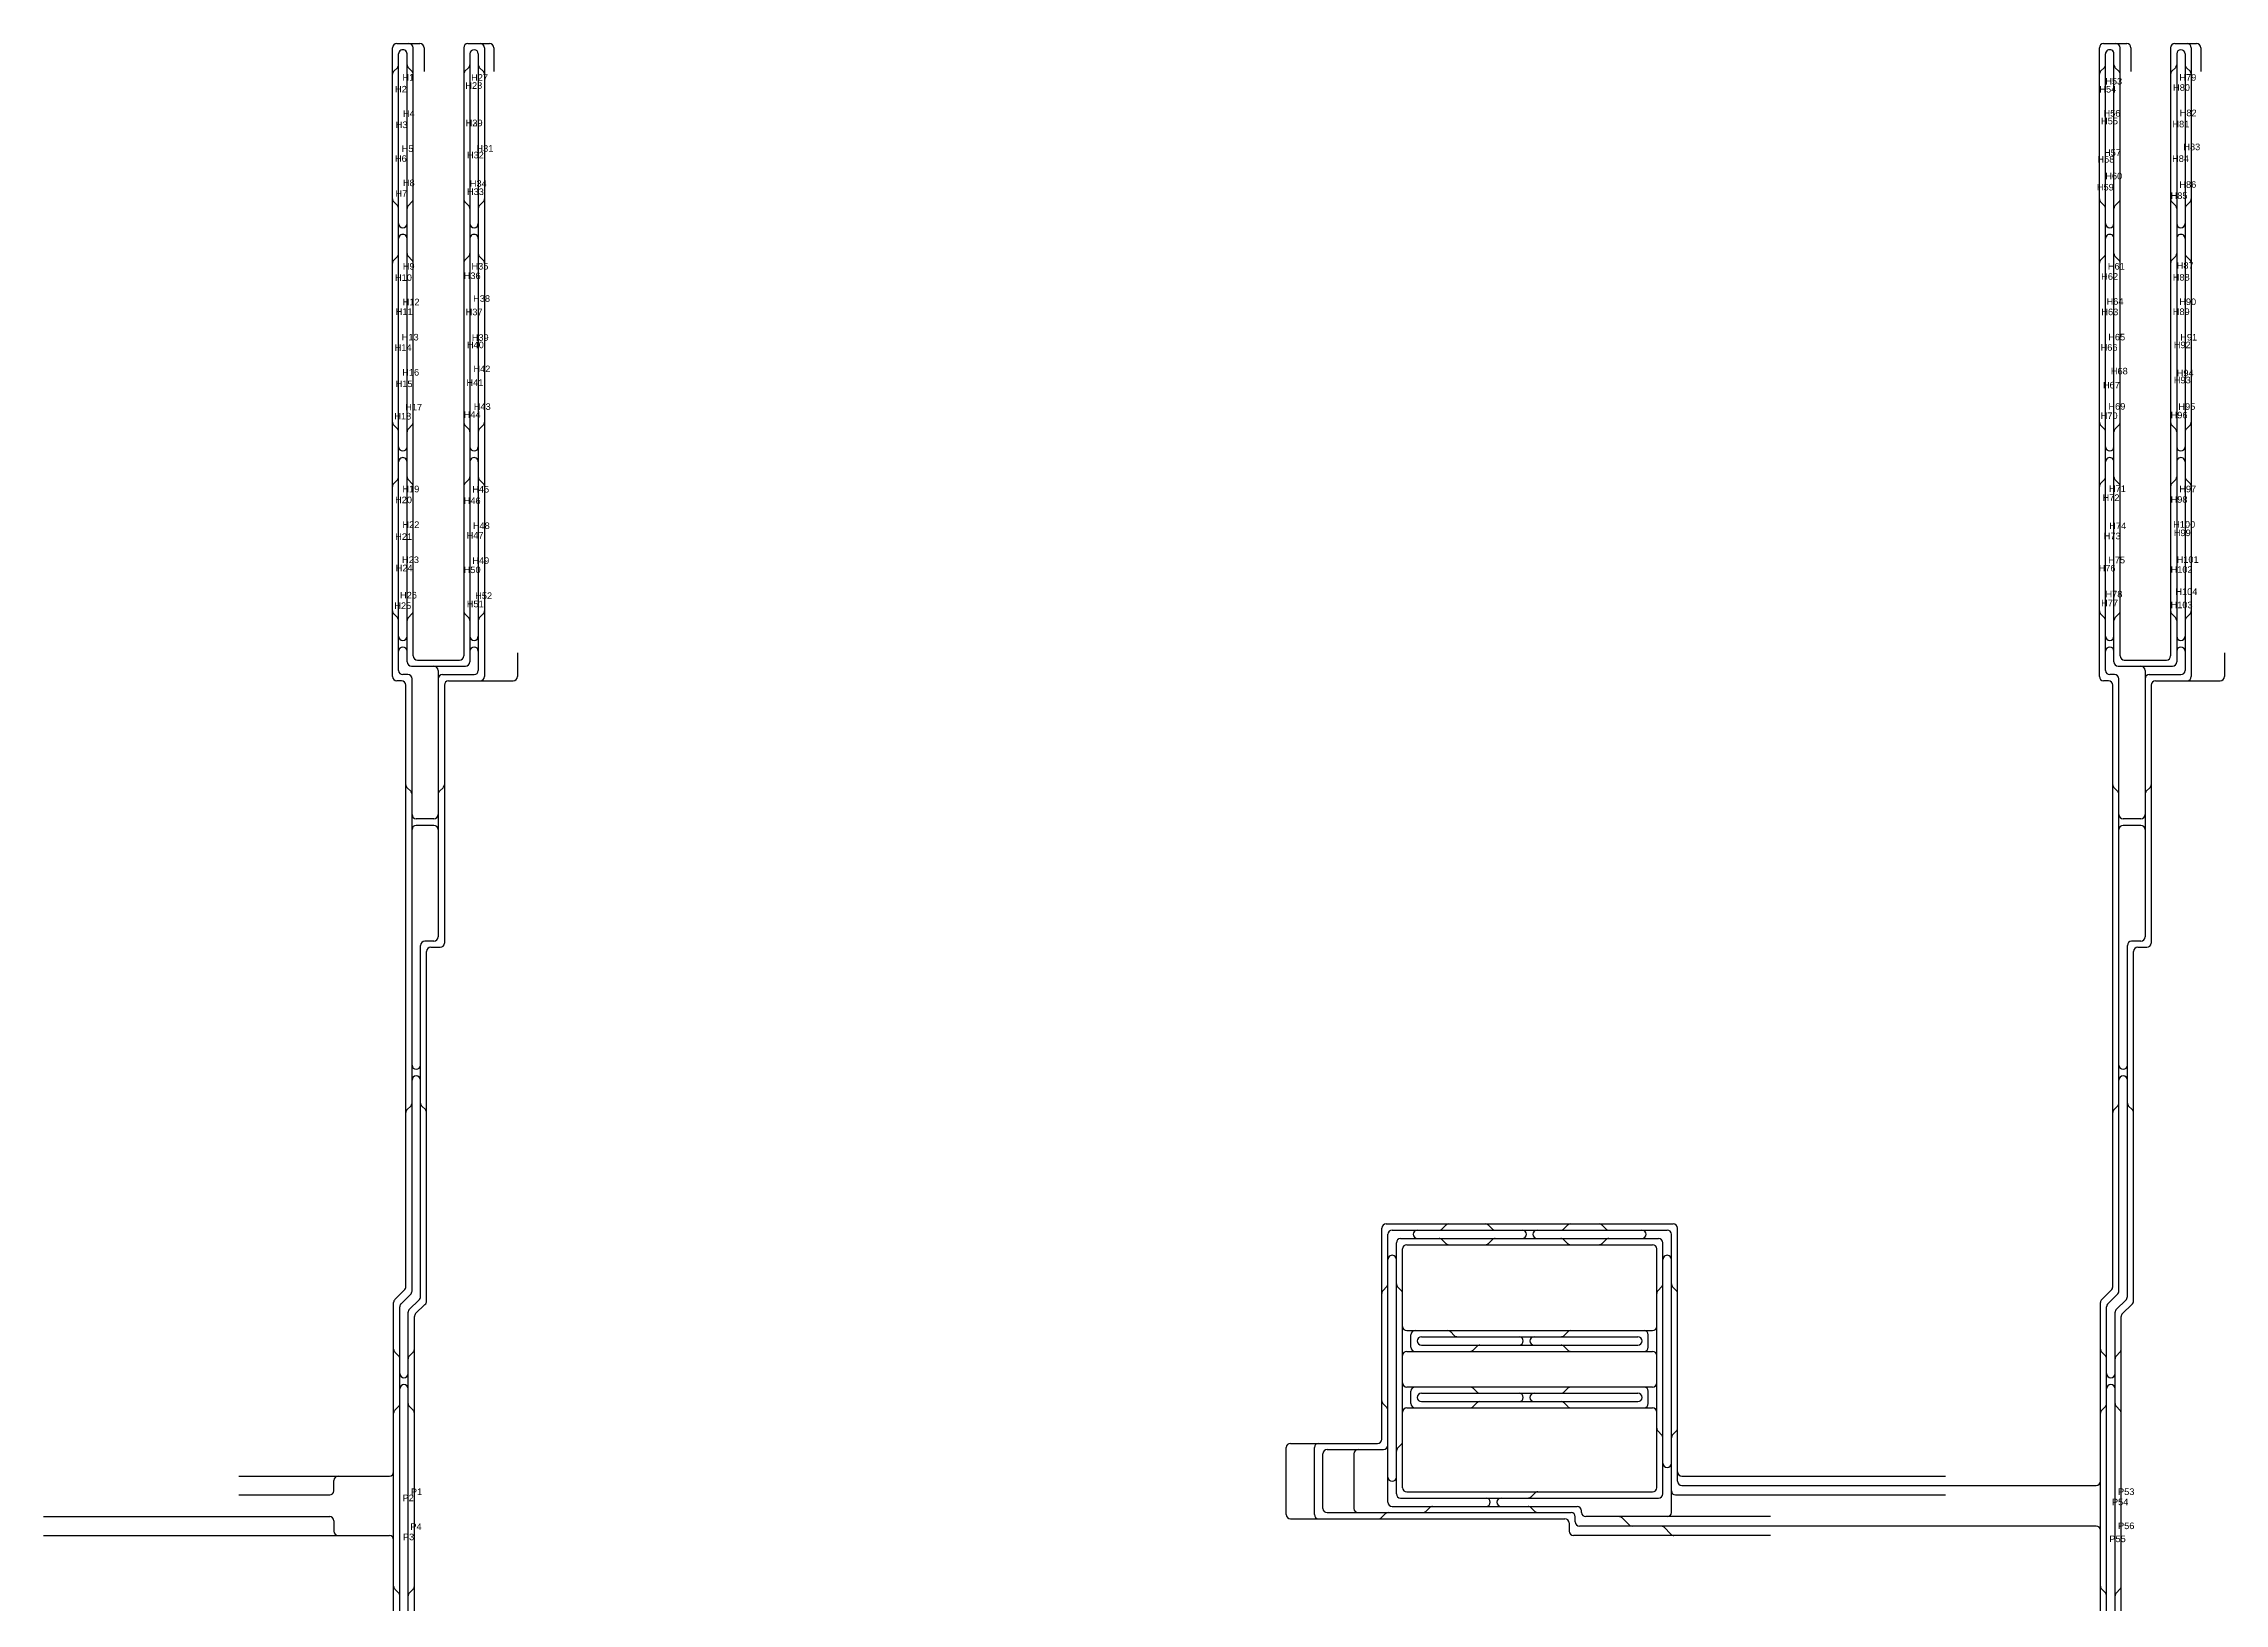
# Model space of a CAD drawing. Header units: millimetres. Extents: x 1968 to 233534, y 651 to 331119.
# Drawn here: x 1968 to 233534, y 165510 to 331119 of the extents above; entities that cross this region are included whole.
import ezdxf

# ---------------------------------------------------------------- set-up
doc = ezdxf.new("R2010")
doc.units = ezdxf.units.MM
for name, color, linetype, lineweight in [('L2_AMHS_Rail Center(bridge_Lower)', 11, 'Continuous', 30), ('L2_AMHS_Rail Center(bridge_Lower)_Ph1', 11, 'Continuous', 30), ('L2_AMHS_Rail Center(bridge_Lower)_Ph2~', 11, 'Continuous', 30)]:
    doc.layers.add(name, color=color, linetype=linetype, lineweight=lineweight)
doc.layers.add('L2_AMHS_Rail Center(bridge_Upper)', color=2, linetype='Continuous')
doc.layers.add('L2_AMHS_Rail Center(bridge_Upper)_Ph1', color=2, linetype='Continuous')
doc.styles.get("Standard").update_dxf_attribs({"font": 'arial.ttf'})

msp = doc.modelspace()

# ---------------------------------------------------------------- linework, layer by layer
at = {"layer": 'L2_AMHS_Rail Center(bridge_Lower)'}
for p, q in [((144062, 182945, 0), (144062, 205345, 0)), ((144512, 205795, 0), (175012, 205795, 0)), ((144712, 176245, 0), (144712, 204695, 0)), ((145162, 205145, 0), (174362, 205145, 0)), ((145612, 177145, 0), (145612, 203795, 0)), ((146062, 204245, 0), (173462, 204245, 0)), ((150473, 205276, 0), (150859, 205663, 0)), ((150473, 204113, 0), (150859, 203726, 0)), ((155783, 205276, 0), (155397, 205663, 0)), ((155783, 204113, 0), (155397, 203726, 0)), ((163391, 205276, 0), (163777, 205663, 0)), ((163391, 204113, 0), (163777, 203726, 0)), ((167844, 205276, 0), (167458, 205663, 0)), ((167844, 204113, 0), (167458, 203726, 0)), ((173912, 177145, 0), (173912, 203795, 0)), ((174812, 175170, 0), (174812, 204695, 0)), ((175462, 178470, 0), (175462, 205345, 0)), ((146262, 177795, 0), (146262, 203145, 0)), ((146712, 203595, 0), (172812, 203595, 0)), ((173262, 177795, 0), (173262, 203145, 0)), ((144193, 198741, 0), (144580, 199127, 0)), ((145743, 199127, 0), (146130, 198741, 0)), ((173393, 198741, 0), (173780, 199127, 0)), ((174943, 199127, 0), (175330, 198741, 0)), ((146712, 194470, 0), (172812, 194470, 0)), ((146712, 192270, 0), (172812, 192270, 0)), ((147162, 192720, 0), (147162, 194020, 0)), ((148262, 193820, 0), (171262, 193820, 0)), ((148262, 192920, 0), (171262, 192920, 0)), ((151377, 194337, 0), (151762, 193952, 0)), ((153777, 192402, 0), (154162, 192787, 0)), ((163801, 194337, 0), (163416, 193952, 0)), ((163801, 192402, 0), (163416, 192787, 0)), ((172362, 192720, 0), (172362, 194020, 0)), ((172812, 188478, 0), (146712, 188478, 0)), ((147162, 186728, 0), (147162, 188028, 0)), ((148262, 187828, 0), (171262, 187828, 0)), ((153777, 188345, 0), (154162, 187960, 0)), ((163801, 188345, 0), (163416, 187960, 0)), ((172362, 186728, 0), (172362, 188028, 0)), ((144580, 186326, 0), (144193, 186712, 0)), ((146712, 186278, 0), (172812, 186278, 0)), ((148262, 186928, 0), (171262, 186928, 0)), ((153777, 186410, 0), (154162, 186795, 0)), ((163801, 186410, 0), (163416, 186795, 0)), ((173780, 183403, 0), (173393, 183789, 0)), ((175330, 183789, 0), (174943, 183403, 0)), ((133914, 174945, 0), (133914, 182045, 0)), ((134364, 182495, 0), (143612, 182495, 0)), ((136902, 174945, 0), (136902, 182045, 0)), ((137819, 175595, 0), (137819, 181395, 0)), ((138269, 181845, 0), (144262, 181845, 0)), ((141111, 181395, 0), (141111, 175595, 0)), ((146130, 182362, 0), (145743, 181976, 0)), ((175912, 179020, 0), (203931, 179020, 0)), ((146062, 176695, 0), (173462, 176695, 0)), ((146712, 177345, 0), (172812, 177345, 0)), ((160299, 177212, 0), (159914, 176827, 0)), ((175262, 177020, 0), (203931, 177020, 0)), ((175912, 178020, 0), (219930, 178020, 0)), ((134364, 174495, 0), (163514, 174495, 0)), ((138269, 175145, 0), (164164, 175145, 0)), ((144414, 175012, 0), (144029, 174627, 0)), ((145162, 175795, 0), (164814, 175795, 0)), ((149130, 175662, 0), (148745, 175277, 0)), ((160299, 175277, 0), (159914, 175662, 0)), ((163964, 174045, 0), (163964, 173170, 0)), ((164614, 174170, 0), (164614, 174695, 0)), ((219930, 173720, 0), (165064, 173720, 0)), ((165264, 175170, 0), (165264, 175345, 0)), ((185353, 174720), (165714, 174720, 0)), ((169581, 174588, 0), (170317, 173851, 0)), ((185353, 172720), (164414, 172720, 0)), ((174030, 173588, 0), (174766, 172851, 0))]:
    msp.add_line(p, q, dxfattribs=at)
for centre, start, end in [((144512, 205345, 0), 90, 180), ((145162, 204695, 0), 90, 180), ((146062, 203795, 0), 90, 180), ((147841, 204695, 0), 90, 270), ((150155, 205595, 0), 270, 314.99959), ((150155, 203795, 0), 45.00041, 90), ((151177, 205345, 0), 90, 134.92576), ((155080, 205345, 0), 45.07424, 90), ((156102, 205595, 0), 225.00041, 270), ((156102, 203795, 0), 90, 134.99959), ((158962, 204695, 0), 270, 89.99995), ((160562, 204695, 0), 90, 270), ((163073, 205595, 0), 270, 314.99959), ((163073, 203795, 0), 45.00041, 90), ((164095, 205345, 0), 90, 134.92576), ((167140, 205345, 0), 45.07424, 90), ((168162, 205595, 0), 225.00041, 270), ((168162, 203795, 0), 90, 134.99959), ((171682, 204695, 0), 270, 89.99995), ((173462, 203795, 0), 0, 90), ((174362, 204695, 0), 0, 90), ((175012, 205345, 0), 0, 90), ((145162, 202015, 0), 0, 180.00002), ((146712, 203145, 0), 90, 180), ((151177, 204045, 0), 225.07424, 270), ((155080, 204045, 0), 270, 314.92576), ((164095, 204045, 0), 225.07424, 270), ((167140, 204045, 0), 270, 314.92576), ((172812, 203145, 0), 0, 90), ((174362, 202015, 0), 0, 180.00002), ((144262, 199444, 0), 315.07429, 0), ((146062, 199445, 0), 180, 224.99956), ((173462, 199444, 0), 315.07429, 0), ((175262, 199445, 0), 180, 224.99956), ((144512, 198422, 0), 135.00044, 180), ((145812, 198423, 0), 0, 44.92571), ((173712, 198422, 0), 135.00044, 180), ((175012, 198423, 0), 0, 44.92571), ((146712, 194920, 0), 180, 270), ((172812, 194920, 0), 270, 0), ((146712, 191820, 0), 90, 180), ((147612, 194020, 0), 90, 180), ((147612, 192720, 0), 180, 270), ((148262, 193370, 0), 90, 270), ((151058, 194020, 0), 44.93979, 90), ((152080, 194270, 0), 224.93979, 270), ((153458, 192720, 0), 270, 315.06021), ((154480, 192470, 0), 90, 135.06021), ((158637, 193370, 0), 270, 89.99995), ((160237, 193370, 0), 90, 270), ((163097, 194270, 0), 270, 315.06021), ((163097, 192470, 0), 44.93979, 90), ((164119, 194020, 0), 90, 135.06021), ((164119, 192720, 0), 224.93979, 270), ((171262, 193370, 0), 270, 89.99995), ((171912, 194020, 0), 0, 90), ((171912, 192720, 0), 270, 0), ((172812, 191820, 0), 0, 90), ((146712, 188928, 0), 180, 270), ((147612, 188028, 0), 90, 180), ((148262, 187378, 0), 90, 270), ((153458, 188028, 0), 44.93979, 90), ((154480, 188278, 0), 224.93979, 270), ((158637, 187378, 0), 270, 89.99995), ((160237, 187378, 0), 90, 270), ((163097, 188278, 0), 270, 315.06021), ((164119, 188028, 0), 90, 135.06021), ((171262, 187378, 0), 270, 89.99995), ((171912, 188028, 0), 0, 90), ((172812, 188928, 0), 270, 0), ((144512, 187030, 0), 180, 224.92571), ((144262, 186008, 0), 0, 44.99956), ((146712, 185828, 0), 90, 180), ((147612, 186728, 0), 180, 270), ((153458, 186728, 0), 270, 315.06021), ((154480, 186478, 0), 90, 135.06021), ((163097, 186478, 0), 44.93979, 90), ((164119, 186728, 0), 224.93979, 270), ((171912, 186728, 0), 270, 0), ((172812, 185828, 0), 0, 90), ((143612, 182945, 0), 270, 0), ((173712, 184106, 0), 180, 224.92571), ((173462, 183084, 0), 0, 44.99956), ((175262, 183085, 0), 135.07429, 180), ((175012, 184107, 0), 315.00044, 0), ((134364, 182045, 0), 90, 180), ((137352, 182045, 0), 90, 180), ((138269, 181395, 0), 90, 180), ((141561, 181395, 0), 90, 180), ((144262, 182295, 0), 270, 0), ((146062, 181658, 0), 135.07429, 180), ((145812, 182680, 0), 315.00044, 0), ((145162, 178925, 0), 180, 359.99998), ((174362, 180380, 0), 180, 359.99998), ((175912, 179470, 0), 180, 270), ((175912, 178470, 0), 180, 270), ((145162, 176245, 0), 180, 270), ((146062, 177145, 0), 180, 270), ((146712, 177795, 0), 180, 270), ((155134, 176245, 0), 270, 89.99995), ((156734, 176245, 0), 90, 270), ((159595, 177145, 0), 270, 315.06021), ((160617, 176895, 0), 90, 135.06021), ((172812, 177795, 0), 270, 0), ((173462, 177145, 0), 270, 0), ((175262, 177470, 0), 180, 270), ((134364, 174945, 0), 180, 270), ((137352, 174945, 0), 180, 270), ((138269, 175595, 0), 180, 270), ((141561, 175595, 0), 180, 270), ((143711, 174945, 0), 270, 315.06021), ((144733, 174695, 0), 90, 135.06021), ((148427, 175595, 0), 270, 315.06021), ((149449, 175345, 0), 90, 135.06021), ((159595, 175345, 0), 44.93979, 90), ((160617, 175595, 0), 224.93979, 270), ((163514, 174045, 0), 0, 90), ((164164, 174695, 0), 0, 90), ((165064, 174170, 0), 180, 270), ((164814, 175345, 0), 0, 90), ((165714, 175170, 0), 180, 270), ((169263, 174270, 0), 44.9943, 90), ((170635, 174170, 0), 224.9943, 270.19884), ((173712, 173270, 0), 44.9943, 90), ((174362, 175170, 0), 270, 0), ((164414, 173170, 0), 180, 270), ((175084, 173170, 0), 224.9943, 270.19884)]:
    msp.add_arc(centre, 450, start, end, dxfattribs=at)
at = {"layer": 'L2_AMHS_Rail Center(bridge_Lower)_Ph1'}
for p, q in [((227822, 330669, 0), (227822, 266119, 0)), ((228272, 331119, 0), (230572, 331119, 0)), ((228472, 330019, 0), (228472, 265469, 0)), ((229372, 330019, 0), (229372, 264569, 0)), ((230022, 330669, 0), (230022, 263919, 0)), ((231022, 330669, 0), (231022, 328169, 0)), ((227954, 328178, 0), (228339, 328564, 0)), ((229889, 328178, 0), (229504, 328564, 0)), ((227954, 314309, 0), (228339, 313923, 0)), ((229889, 314309, 0), (229504, 313923, 0)), ((227954, 308129, 0), (228339, 308515, 0)), ((229889, 308129, 0), (229504, 308515, 0)), ((227954, 290610, 0), (228339, 290224, 0)), ((229889, 290610, 0), (229504, 290224, 0)), ((227954, 284425, 0), (228339, 284811, 0)), ((229889, 284425, 0), (229504, 284811, 0)), ((220260, 263919, 0), (220260, 269176, 0)), ((220910, 264569, 0), (220910, 269176, 0)), ((221810, 265469, 0), (221810, 269176, 0)), ((222460, 266119, 0), (222460, 269176, 0)), ((227954, 270558, 0), (228339, 270173, 0)), ((229889, 270558, 0), (229504, 270173, 0)), ((233534, 266438, 0), (233534, 263919, 0)), ((221882, 264119, 0), (221360, 264119, 0)), ((222260, 265019, 0), (228022, 265019, 0)), ((222910, 265669, 0), (227372, 265669, 0)), ((225113, 264569), (225113, 236269)), ((225563, 264119, 0), (228922, 264119, 0)), ((221232, 263469, 0), (220710, 263469, 0)), ((221682, 199134), (221682, 263019)), ((222332, 198677), (222332, 263669)), ((225763, 263019), (225763, 235619)), ((226213, 263469, 0), (233084, 263469, 0)), ((221814, 252118), (222199, 251732)), ((225630, 252118), (225245, 251732)), ((224663, 248819), (222782, 248819)), ((224663, 248119), (222782, 248119)), ((223232, 198081), (223232, 235369)), ((224663, 235819), (223682, 235819)), ((223882, 197610), (223882, 234719)), ((224332, 235169), (225313, 235169)), ((221814, 217933), (222199, 218318)), ((223749, 217932), (223364, 218318)), ((220380, 47307), (220380, 197462)), ((220513, 197782), (221507, 198765)), ((221030, 47307), (221030, 197012)), ((221163, 197332), (222158, 198308)), ((222063, 196732), (223059, 197713)), ((222713, 196275), (223707, 197250)), ((221930, 47307), (221930, 196412)), ((222580, 47307), (222580, 195955)), ((220512, 192188, 0), (220897, 191803, 0)), ((222447, 192188, 0), (222062, 191803, 0)), ((220512, 186019, 0), (220897, 186405, 0)), ((222447, 186019, 0), (222062, 186405, 0)), ((220512, 167004, 0), (220897, 166619, 0)), ((222447, 167004, 0), (222062, 166619, 0))]:
    msp.add_line(p, q, dxfattribs=at)
for centre, radius, start, end in [((228272, 330669, 0), 450, 90, 180), ((228022, 328882, 0), 450, 314.93982, 0), ((228922, 330019, 0), 450, 0, 179.90875), ((229822, 328882, 0), 450, 180, 225.06018), ((229572, 330669, 0), 450, 0, 90), ((230572, 330669, 0), 450, 0, 90), ((228272, 327860, 0), 450, 134.93982, 180), ((229572, 327860, 0), 450, 0, 45.06018), ((228272, 314627, 0), 450, 180, 225.06018), ((228022, 313604, 0), 450, 0, 45.06018), ((229822, 313604, 0), 450, 134.93982, 180), ((229572, 314627, 0), 450, 314.93982, 0), ((228922, 312019, 0), 450, 180, 359.99998), ((228922, 310419, 0), 450, 0, 180.00002), ((228272, 307811, 0), 450, 134.93982, 180), ((228022, 308834, 0), 450, 314.93982, 0), ((229822, 308833, 0), 450, 180, 225.06018), ((229572, 307811, 0), 450, 0, 45.06018), ((228272, 290929, 0), 450, 180, 225.06018), ((228022, 289906, 0), 450, 0, 45.06018), ((229822, 289906, 0), 450, 134.93982, 180), ((229572, 290929, 0), 450, 314.93982, 0), ((228922, 288317, 0), 450, 180, 359.99998), ((228922, 286717, 0), 450, 0, 180.00002), ((228022, 285130, 0), 450, 314.93982, 0), ((229822, 285130, 0), 450, 180, 225.06018), ((228272, 284107, 0), 450, 134.93982, 180), ((229572, 284107, 0), 450, 0, 45.06018), ((228272, 270877, 0), 450, 180, 225.06018), ((228022, 269854, 0), 450, 0, 45.06018), ((229822, 269854, 0), 450, 134.93982, 180), ((229572, 270877, 0), 450, 314.93982, 0), ((221358, 268199, 0), 450, 180.09125, 0), ((221358, 266599, 0), 450, 0, 179.90875), ((228921, 268199, 0), 450, 180.09125, 0), ((228921, 266599, 0), 450, 0, 179.90875), ((221360, 264569, 0), 450, 180, 270), ((222260, 265469, 0), 450, 180, 270), ((221882, 263669, 0), 450, 0, 90), ((222910, 266119, 0), 450, 180, 270), ((224663, 264569, 0), 450, 0, 90), ((225563, 263669, 0), 450, 90, 180), ((227372, 266119, 0), 450, 270, 0), ((228022, 265469, 0), 450, 270, 0), ((228922, 264569, 0), 450, 270, 0), ((220710, 263919, 0), 450, 180, 270), ((221232, 263019, 0), 450, 0, 90), ((226213, 263019, 0), 450, 90, 180), ((229572, 263919, 0), 450, 270, 0), ((233084, 263919, 0), 450, 270, 0), ((222132, 252436), 450, 180, 225.06018), ((225313, 252436), 450, 314.93982, 0), ((221882, 251414), 450, 0, 45.06018), ((225563, 251414), 450, 134.93982, 180), ((222782, 249269), 450, 180, 270), ((222782, 247669), 450, 90, 180), ((224663, 249269), 450, 270, 0), ((224663, 247669), 450, 0, 90), ((224663, 236269), 450, 270, 0), ((223682, 235369), 450, 90, 180), ((224332, 234719), 450, 90, 180), ((225313, 235619), 450, 270, 0), ((222782, 222669), 450, 180, 270), ((222782, 222669), 450, 270, 0), ((222782, 221069), 450, 90, 180), ((222782, 221069), 450, 0, 90), ((222132, 217614), 450, 134.93982, 180), ((221882, 218636), 450, 314.93982, 0), ((223682, 218636), 450, 180, 225.06018), ((223432, 217614), 450, 0, 45.06018), ((220830, 197462), 450, 134.68733, 180), ((221480, 197012), 450, 134.68733, 180), ((221224, 199124), 457, 308.3435, 1.22255), ((221874, 198667), 457, 308.3435, 1.22255), ((222774, 198072), 457, 308.3435, 1.22255), ((223424, 197610), 457, 308.3435, 0), ((222380, 196412), 450, 134.68733, 180), ((223030, 195955), 450, 134.68733, 180), ((220830, 192507, 0), 450, 180, 225.06018), ((222130, 192507, 0), 450, 314.93982, 0), ((220580, 191484, 0), 450, 0, 45.06018), ((221480, 189903, 0), 450, 180, 270), ((221480, 189903, 0), 450, 270, 0), ((222380, 191484, 0), 450, 134.93982, 180), ((221480, 188303, 0), 450, 90, 180), ((221480, 188303, 0), 450, 0, 90), ((220830, 185701, 0), 450, 134.93982, 180), ((220580, 186723, 0), 450, 314.93982, 0), ((222380, 186723, 0), 450, 180, 225.06018), ((222130, 185701, 0), 450, 0, 45.06018), ((219930, 178470, 0), 450, 270, 0), ((219930, 173270, 0), 450, 0, 90), ((220830, 167323, 0), 450, 180, 225.06018), ((222130, 167323, 0), 450, 314.93982, 0), ((220580, 166300, 0), 450, 0, 45.06018), ((222380, 166300, 0), 450, 134.93982, 180)]:
    msp.add_arc(centre, radius, start, end, dxfattribs=at)
at = {"layer": 'L2_AMHS_Rail Center(bridge_Lower)_Ph2~'}
for p, q in [((220260, 269176, 0), (220260, 330669, 0)), ((220710, 331119, 0), (223163, 331119, 0)), ((220910, 269176, 0), (220910, 330019, 0)), ((221810, 269176, 0), (221810, 330019, 0)), ((222460, 269176, 0), (222460, 330669, 0)), ((223610, 330669, 0), (223610, 328169, 0)), ((220392, 328178, 0), (220777, 328564, 0)), ((222327, 328178, 0), (221942, 328564, 0)), ((220392, 314309, 0), (220777, 313923, 0)), ((222327, 314309, 0), (221942, 313923, 0)), ((220392, 308129, 0), (220777, 308515, 0)), ((222327, 308129, 0), (221942, 308515, 0)), ((220392, 290610, 0), (220777, 290224, 0)), ((222327, 290610, 0), (221942, 290224, 0)), ((220392, 284425, 0), (220777, 284811, 0)), ((222327, 284425, 0), (221942, 284811, 0)), ((220392, 270558, 0), (220777, 270173, 0)), ((222327, 270558, 0), (221942, 270173, 0))]:
    msp.add_line(p, q, dxfattribs=at)
for centre, start, end in [((220710, 330669, 0), 90, 180), ((220460, 328882, 0), 314.93982, 0), ((221360, 330019, 0), 0, 180.00002), ((222260, 328882, 0), 180, 225.06018), ((222010, 330669, 0), 0, 90), ((223160, 330669, 0), 0, 90), ((220710, 327860, 0), 134.93982, 180), ((222010, 327860, 0), 0, 45.06018), ((220710, 314627, 0), 180, 225.06018), ((220460, 313604, 0), 0, 45.06018), ((222260, 313604, 0), 134.93982, 180), ((222010, 314627, 0), 314.93982, 0), ((221360, 312019, 0), 180, 359.99998), ((221360, 310419, 0), 0, 180.00002), ((220710, 307811, 0), 134.93982, 180), ((220460, 308834, 0), 314.93982, 0), ((222260, 308834, 0), 180, 225.06018), ((222010, 307811, 0), 0, 45.06018), ((220710, 290929, 0), 180, 225.06018), ((220460, 289906, 0), 0, 45.06018), ((222260, 289906, 0), 134.93982, 180), ((222010, 290929, 0), 314.93982, 0), ((221360, 288317, 0), 180, 359.99998), ((221360, 286717, 0), 0, 180.00002), ((220460, 285130, 0), 314.93982, 0), ((222260, 285130, 0), 180, 225.06018), ((220710, 284107, 0), 134.93982, 180), ((222010, 284107, 0), 0, 45.06018), ((220710, 270877, 0), 180, 225.06018), ((220460, 269854, 0), 0, 45.06018), ((222260, 269854, 0), 134.93982, 180), ((222010, 270877, 0), 314.93982, 0)]:
    msp.add_arc(centre, 450, start, end, dxfattribs=at)
at = {"layer": 'L2_AMHS_Rail Center(bridge_Upper)'}
for p, q in [((22687, 179020, 0), (38688, 179020, 0)), ((32793, 177470, 0), (32793, 178570, 0)), ((22687, 177020, 0), (32343, 177020, 0)), ((1968, 174720), (32343, 174720, 0)), ((32793, 174270, 0), (32793, 173170, 0)), ((1968, 172720), (38686, 172720, 0))]:
    msp.add_line(p, q, dxfattribs=at)
for centre, start, end in [((33243, 178570, 0), 90, 180), ((32343, 177470, 0), 270, 0), ((32343, 174270, 0), 0, 90), ((33243, 173170, 0), 180, 270)]:
    msp.add_arc(centre, 450, start, end, dxfattribs=at)
at = {"layer": 'L2_AMHS_Rail Center(bridge_Upper)_Ph1'}
for p, q in [((39016, 269176, 0), (39016, 330669, 0)), ((39466, 331119, 0), (41919, 331119, 0)), ((39666, 269176, 0), (39666, 330019, 0)), ((40566, 269176, 0), (40566, 330019, 0)), ((41216, 269176, 0), (41216, 330669, 0)), ((42366, 330669, 0), (42366, 328169, 0)), ((46578, 330669, 0), (46578, 266119, 0)), ((47028, 331119, 0), (49328, 331119, 0)), ((47228, 330019, 0), (47228, 265469, 0)), ((48128, 330019, 0), (48128, 264569, 0)), ((48778, 330669, 0), (48778, 263919, 0)), ((49778, 330669, 0), (49778, 328169, 0)), ((39149, 328178, 0), (39534, 328564, 0)), ((41084, 328178, 0), (40699, 328564, 0)), ((46711, 328178, 0), (47096, 328564, 0)), ((48646, 328178, 0), (48261, 328564, 0)), ((39149, 314309, 0), (39534, 313923, 0)), ((41084, 314309, 0), (40699, 313923, 0)), ((46711, 314309, 0), (47096, 313923, 0)), ((48646, 314309, 0), (48261, 313923, 0)), ((39149, 308129, 0), (39534, 308515, 0)), ((41084, 308129, 0), (40699, 308515, 0)), ((46711, 308129, 0), (47096, 308515, 0)), ((48646, 308129, 0), (48261, 308515, 0)), ((39149, 290610, 0), (39534, 290224, 0)), ((41084, 290610, 0), (40699, 290224, 0)), ((46711, 290610, 0), (47096, 290224, 0)), ((48646, 290610, 0), (48261, 290224, 0)), ((39149, 284425, 0), (39534, 284811, 0)), ((41084, 284425, 0), (40699, 284811, 0)), ((46711, 284425, 0), (47096, 284811, 0)), ((48646, 284425, 0), (48261, 284811, 0)), ((39016, 263919, 0), (39016, 269176, 0)), ((39149, 270558, 0), (39534, 270173, 0)), ((39666, 264569, 0), (39666, 269176, 0)), ((40566, 265469, 0), (40566, 269176, 0)), ((41084, 270558, 0), (40699, 270173, 0)), ((41216, 266119, 0), (41216, 269176, 0)), ((46711, 270558, 0), (47096, 270173, 0)), ((48646, 270558, 0), (48261, 270173, 0)), ((52291, 266438, 0), (52291, 263919, 0)), ((40638, 264119, 0), (40116, 264119, 0)), ((41016, 265019, 0), (46778, 265019, 0)), ((41666, 265669, 0), (46128, 265669, 0)), ((43869, 264569), (43869, 236269)), ((44319, 264119, 0), (47678, 264119, 0)), ((39988, 263469, 0), (39466, 263469, 0)), ((40438, 199134), (40438, 263019)), ((41088, 198677), (41088, 263669)), ((44519, 263019), (44519, 235619)), ((44969, 263469, 0), (51841, 263469, 0)), ((40571, 252118), (40956, 251732)), ((44387, 252118), (44002, 251732)), ((43419, 248819), (41538, 248819)), ((43419, 248119), (41538, 248119)), ((41988, 198081), (41988, 235369)), ((43419, 235819), (42438, 235819)), ((42638, 197610), (42638, 234719)), ((43088, 235169), (44069, 235169)), ((40571, 217933), (40956, 218318)), ((42506, 217932), (42121, 218318)), ((39136, 47307), (39136, 197462)), ((39270, 197782), (40264, 198765)), ((39786, 47307), (39786, 197012)), ((39920, 197332), (40915, 198308)), ((40820, 196732), (41815, 197713)), ((41470, 196275), (42465, 197251)), ((40686, 47307), (40686, 196412)), ((41336, 47307), (41336, 195955)), ((39269, 192188, 0), (39654, 191803, 0)), ((41204, 192188, 0), (40819, 191803, 0)), ((39269, 186019, 0), (39654, 186405, 0)), ((41204, 186019, 0), (40819, 186405, 0)), ((39269, 167004, 0), (39654, 166619, 0)), ((41204, 167004, 0), (40819, 166619, 0))]:
    msp.add_line(p, q, dxfattribs=at)
for centre, radius, start, end in [((39466, 330669, 0), 450, 90, 180), ((39216, 328882, 0), 450, 314.93982, 0), ((40116, 330019, 0), 450, 0, 180.00002), ((41016, 328882, 0), 450, 180, 225.06018), ((40766, 330669, 0), 450, 0, 90), ((41916, 330669, 0), 450, 0, 90), ((47028, 330669, 0), 450, 90, 180), ((46778, 328882, 0), 450, 314.93982, 0), ((47678, 330019, 0), 450, 0, 179.90875), ((48578, 328882, 0), 450, 180, 225.06018), ((48328, 330669, 0), 450, 0, 90), ((49328, 330669, 0), 450, 0, 90), ((39466, 327860, 0), 450, 134.93982, 180), ((40766, 327860, 0), 450, 0, 45.06018), ((47028, 327860, 0), 450, 134.93982, 180), ((48328, 327860, 0), 450, 0, 45.06018), ((39466, 314627, 0), 450, 180, 225.06018), ((39216, 313604, 0), 450, 0, 45.06018), ((41016, 313604, 0), 450, 134.93982, 180), ((40766, 314627, 0), 450, 314.93982, 0), ((47028, 314627, 0), 450, 180, 225.06018), ((46778, 313604, 0), 450, 0, 45.06018), ((48578, 313604, 0), 450, 134.93982, 180), ((48328, 314627, 0), 450, 314.93982, 0), ((40116, 312019, 0), 450, 180, 359.99998), ((40116, 310419, 0), 450, 0, 180.00002), ((47678, 312019, 0), 450, 180, 359.99998), ((47678, 310419, 0), 450, 0, 180.00002), ((39466, 307811, 0), 450, 134.93982, 180), ((39216, 308834, 0), 450, 314.93982, 0), ((41016, 308834, 0), 450, 180, 225.06018), ((40766, 307811, 0), 450, 0, 45.06018), ((47028, 307811, 0), 450, 134.93982, 180), ((46778, 308834, 0), 450, 314.93982, 0), ((48578, 308833, 0), 450, 180, 225.06018), ((48328, 307811, 0), 450, 0, 45.06018), ((39466, 290929, 0), 450, 180, 225.06018), ((39216, 289906, 0), 450, 0, 45.06018), ((41016, 289906, 0), 450, 134.93982, 180), ((40766, 290929, 0), 450, 314.93982, 0), ((47028, 290929, 0), 450, 180, 225.06018), ((46778, 289906, 0), 450, 0, 45.06018), ((48578, 289906, 0), 450, 134.93982, 180), ((48328, 290929, 0), 450, 314.93982, 0), ((40116, 288317, 0), 450, 180, 359.99998), ((40116, 286717, 0), 450, 0, 180.00002), ((47678, 288317, 0), 450, 180, 359.99998), ((47678, 286717, 0), 450, 0, 180.00002), ((39216, 285130, 0), 450, 314.93982, 0), ((41016, 285130, 0), 450, 180, 225.06018), ((46778, 285130, 0), 450, 314.93982, 0), ((48578, 285130, 0), 450, 180, 225.06018), ((39466, 284107, 0), 450, 134.93982, 180), ((40766, 284107, 0), 450, 0, 45.06018), ((47028, 284107, 0), 450, 134.93982, 180), ((48328, 284107, 0), 450, 0, 45.06018), ((39466, 270877, 0), 450, 180, 225.06018), ((39216, 269854, 0), 450, 0, 45.06018), ((41016, 269854, 0), 450, 134.93982, 180), ((40766, 270877, 0), 450, 314.93982, 0), ((47028, 270877, 0), 450, 180, 225.06018), ((46778, 269854, 0), 450, 0, 45.06018), ((48578, 269854, 0), 450, 134.93982, 180), ((48328, 270877, 0), 450, 314.93982, 0), ((40115, 268199, 0), 450, 180.09125, 0), ((40115, 266599, 0), 450, 0, 179.90875), ((47678, 268199, 0), 450, 180.09125, 0), ((47678, 266599, 0), 450, 0, 179.90875), ((40116, 264569, 0), 450, 180, 270), ((41016, 265469, 0), 450, 180, 270), ((40638, 263669, 0), 450, 0, 90), ((41666, 266119, 0), 450, 180, 270), ((43419, 264569, 0), 450, 0, 90), ((44319, 263669, 0), 450, 90, 180), ((46128, 266119, 0), 450, 270, 0), ((46778, 265469, 0), 450, 270, 0), ((47678, 264569, 0), 450, 270, 0), ((39466, 263919, 0), 450, 180, 270), ((39988, 263019, 0), 450, 0, 90), ((44969, 263019, 0), 450, 90, 180), ((48328, 263919, 0), 450, 270, 0), ((51841, 263919, 0), 450, 270, 0), ((40888, 252436), 450, 180, 225.06018), ((44069, 252436), 450, 314.93982, 0), ((40638, 251414), 450, 0, 45.06018), ((44319, 251414), 450, 134.93982, 180), ((41538, 249269), 450, 180, 270), ((41538, 247669), 450, 90, 180), ((43419, 249269), 450, 270, 0), ((43419, 247669), 450, 0, 90), ((43419, 236269), 450, 270, 0), ((42438, 235369), 450, 90, 180), ((43088, 234719), 450, 90, 180), ((44069, 235619), 450, 270, 0), ((41538, 222669), 450, 180, 270), ((41538, 222669), 450, 270, 0), ((41538, 221069), 450, 90, 180), ((41538, 221069), 450, 0, 90), ((40888, 217614), 450, 134.93982, 180), ((40638, 218636), 450, 314.93982, 0), ((42438, 218636), 450, 180, 225.06018), ((42188, 217614), 450, 0, 45.06018), ((39586, 197462), 450, 134.68733, 180), ((40236, 197012), 450, 134.68733, 180), ((39981, 199124), 457, 308.3435, 1.22255), ((40631, 198667), 457, 308.3435, 1.22255), ((41531, 198072), 457, 308.3435, 1.22255), ((42181, 197610), 457, 308.3435, 0), ((41136, 196412), 450, 134.68733, 180), ((41786, 195955), 450, 134.68733, 180), ((39586, 192507, 0), 450, 180, 225.06018), ((40886, 192507, 0), 450, 314.93982, 0), ((39336, 191484, 0), 450, 0, 45.06018), ((40236, 189903, 0), 450, 180, 270), ((40236, 189903, 0), 450, 270, 0), ((41136, 191484, 0), 450, 134.93982, 180), ((40236, 188303, 0), 450, 90, 180), ((40236, 188303, 0), 450, 0, 90), ((39586, 185701, 0), 450, 134.93982, 180), ((39336, 186723, 0), 450, 314.93982, 0), ((41136, 186723, 0), 450, 180, 225.06018), ((40886, 185701, 0), 450, 0, 45.06018), ((38686, 179470, 0), 450, 270, 0), ((38686, 172270, 0), 450, 0, 90), ((39586, 167323, 0), 450, 180, 225.06018), ((40886, 167323, 0), 450, 314.93982, 0), ((39336, 166300, 0), 450, 0, 45.06018), ((41136, 166300, 0), 450, 134.93982, 180)]:
    msp.add_arc(centre, radius, start, end, dxfattribs=at)

# ---------------------------------------------------------------- texts
for s, p in [('H2', (39283, 325930)), ('H1', (40078, 327184)), ('H28', (46751, 326317)), ('H27', (47362, 327168, 0)), ('H54', (220260, 325922, 0)), ('H53', (220886, 326776)), ('H80', (228084, 326107)), ('H79', (228755, 327179)), ('H3', (39359, 322149)), ('H4', (40120, 323344)), ('H29', (46785, 322346)), ('H30', (46785, 322346)), ('H55', (220440, 322547)), ('H56', (220701, 323375)), ('H81', (228018, 322226)), ('H82', (228793, 323410)), ('H5', (39986, 319613)), ('H32', (46919, 318940, 0)), ('H31', (47929, 319637, 0)), ('H57', (220759, 319194)), ('H83', (229173, 319804, 0)), ('H6', (39275, 318568)), ('H58', (220055, 318490)), ('H60', (220889, 316711, 0)), ('H84', (227980, 318556)), ('H7', (39325, 314853)), ('H8', (40122, 315985)), ('H33', (46919, 315041, 0)), ('H34', (47228, 315919, 0)), ('H59', (219993, 315524)), ('H85', (227822, 314627, 0)), ('H86', (228756, 315804)), ('H10', (39283, 305930)), ('H9', (40114, 307129)), ('H36', (46578, 306119, 0)), ('H35', (47403, 307133)), ('H62', (220455, 306043)), ('H61', (221160, 307123)), ('H88', (228055, 305958)), ('H87', (228472, 307210, 0)), ('H12', (40097, 303335)), ('H38', (47581, 303706, 0)), ('H64', (221023, 303390)), ('H90', (228741, 303357)), ('H11', (39359, 302312)), ('H37', (46786, 302277)), ('H63', (220473, 302283)), ('H89', (228055, 302298)), ('H14', (39250, 298494)), ('H13', (39996, 299600)), ('H40', (46919, 298779, 0)), ('H39', (47431, 299560)), ('H66', (220391, 298509)), ('H65', (221206, 299606)), ('H92', (228163, 298779, 0)), ('H91', (228846, 299594)), ('H16', (40047, 295864)), ('H42', (47609, 296236, 0)), ('H68', (221480, 295998, 0)), ('H94', (228472, 295788, 0)), ('H15', (39350, 294648)), ('H41', (46868, 294772)), ('H67', (220638, 294507)), ('H93', (228163, 295044, 0)), ('H18', (39209, 291210)), ('H17', (40368, 292170, 0)), ('H44', (46578, 291383, 0)), ('H43', (47650, 292233)), ('H70', (220401, 291254)), ('H69', (221225, 292251)), ('H96', (227822, 291324, 0)), ('H95', (228652, 292234)), ('H20', (39289, 282323)), ('H19', (40070, 283480)), ('H46', (46578, 282239, 0)), ('H45', (47483, 283451)), ('H72', (220602, 282561, 0)), ('H71', (221279, 283513)), ('H98', (227822, 282367, 0)), ('H97', (228741, 283485)), ('H22', (40070, 279693)), ('H48', (47551, 279580)), ('H74', (221308, 279572)), ('H100', (228096, 279721, 0)), ('H21', (39303, 278428)), ('H47', (46889, 278557)), ('H73', (220723, 278490)), ('H99', (228163, 278826, 0)), ('H24', (39358, 275091, 0)), ('H23', (40030, 275964)), ('H50', (46578, 274900, 0)), ('H49', (47497, 275879)), ('H76', (220178, 275074, 0)), ('H75', (221188, 275935, 0)), ('H102', (227822, 274934, 0)), ('H101', (228462, 275986, 0)), ('H104', (228330, 272582, 0)), ('H25', (39208, 271089)), ('H26', (39814, 272206)), ('H51', (46902, 271277)), ('H52', (47797, 272150, 0)), ('H77', (220444, 271369)), ('H78', (220910, 272320, 0)), ('H103', (227822, 271173, 0)), ('P2', (40083, 176361)), ('P1', (40969, 177011)), ('P54', (221598, 175931)), ('P53', (222243, 177018)), ('P4', (40911, 173305)), ('P56', (222240, 173396)), ('P3', (40120, 172218)), ('P55', (221320, 172011))]:
    msp.add_text(s, height=700).set_placement(p)

doc.saveas('drawing.dxf')
